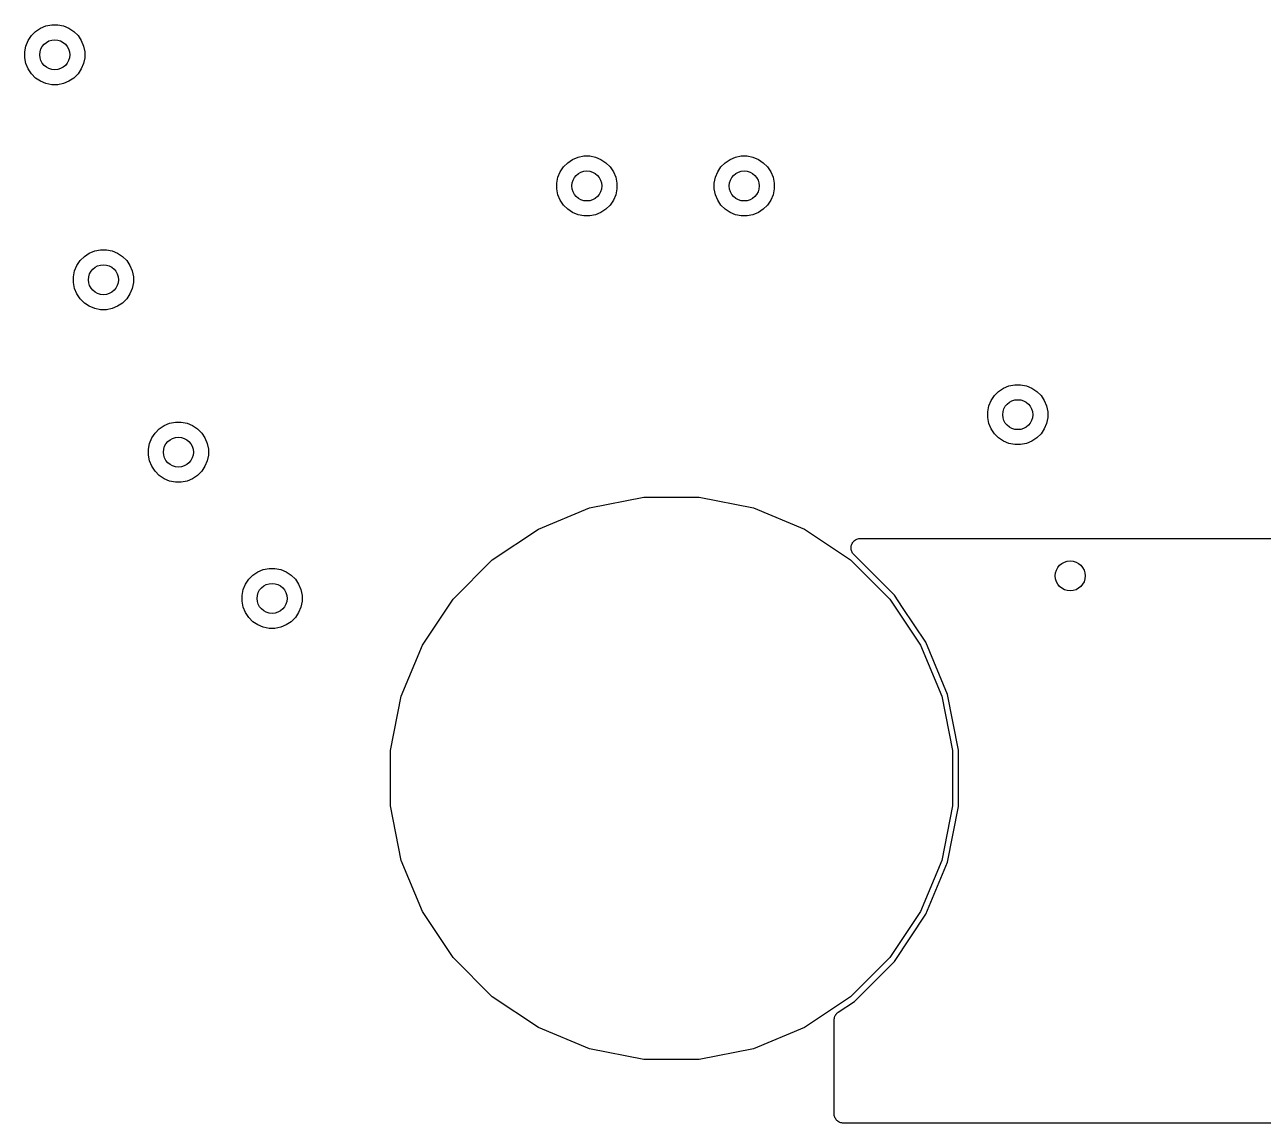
# Model space of a CAD drawing. Extents: x 116.6 to 161.5, y -138 to -93.2.
# Drawn here: x 116.6 to 133.13, y -133.3 to -118.65 of the extents above; entities that cross this region are included whole.
import ezdxf

# ---------------------------------------------------------------- set-up
doc = ezdxf.new("R2010")
doc.units = 0
doc.layers.add('BLACK', color=7, linetype='CONTINUOUS')

msp = doc.modelspace()

# ---------------------------------------------------------------- linework, layer by layer
at = {"layer": 'BLACK', "linetype": 'CONTINUOUS'}
for p, q in [((116.883, -118.665), (116.961, -118.65)), ((116.961, -118.65), (117.039, -118.65)), ((117.039, -118.65), (117.117, -118.665)), ((116.646, -118.861), (116.689, -118.795)), ((116.689, -118.795), (116.745, -118.739)), ((116.745, -118.739), (116.811, -118.696)), ((116.811, -118.696), (116.883, -118.665)), ((117.117, -118.665), (117.189, -118.696)), ((117.189, -118.696), (117.255, -118.739)), ((117.255, -118.739), (117.311, -118.795)), ((117.311, -118.795), (117.354, -118.861)), ((116.6, -119.011), (116.615, -118.933)), ((116.615, -118.933), (116.646, -118.861)), ((117.354, -118.861), (117.385, -118.933)), ((117.385, -118.933), (117.4, -119.011)), ((116.6, -119.089), (116.6, -119.011)), ((116.615, -119.167), (116.6, -119.089)), ((117.4, -119.089), (117.385, -119.167)), ((117.4, -119.011), (117.4, -119.089)), ((116.646, -119.239), (116.615, -119.167)), ((116.689, -119.305), (116.646, -119.239)), ((116.745, -119.361), (116.689, -119.305)), ((117.311, -119.305), (117.255, -119.361)), ((117.354, -119.239), (117.311, -119.305)), ((117.385, -119.167), (117.354, -119.239)), ((116.811, -119.404), (116.745, -119.361)), ((116.883, -119.435), (116.811, -119.404)), ((116.961, -119.45), (116.883, -119.435)), ((117.039, -119.45), (116.961, -119.45)), ((117.117, -119.435), (117.039, -119.45)), ((117.189, -119.404), (117.117, -119.435)), ((117.255, -119.361), (117.189, -119.404)), ((123.845, -120.489), (123.911, -120.446)), ((123.911, -120.446), (123.983, -120.415)), ((123.983, -120.415), (124.061, -120.4)), ((124.061, -120.4), (124.139, -120.4)), ((124.139, -120.4), (124.217, -120.415)), ((124.217, -120.415), (124.289, -120.446)), ((124.289, -120.446), (124.355, -120.489)), ((125.945, -120.489), (126.011, -120.446)), ((126.011, -120.446), (126.083, -120.415)), ((126.083, -120.415), (126.161, -120.4)), ((126.161, -120.4), (126.239, -120.4)), ((126.239, -120.4), (126.317, -120.415)), ((126.317, -120.415), (126.389, -120.446)), ((126.389, -120.446), (126.455, -120.489)), ((123.715, -120.683), (123.746, -120.611)), ((123.746, -120.611), (123.789, -120.545)), ((123.789, -120.545), (123.845, -120.489)), ((124.355, -120.489), (124.411, -120.545)), ((124.411, -120.545), (124.454, -120.611)), ((124.454, -120.611), (124.485, -120.683)), ((125.815, -120.683), (125.846, -120.611)), ((125.846, -120.611), (125.889, -120.545)), ((125.889, -120.545), (125.945, -120.489)), ((126.455, -120.489), (126.511, -120.545)), ((126.511, -120.545), (126.554, -120.611)), ((126.554, -120.611), (126.585, -120.683)), ((123.7, -120.761), (123.715, -120.683)), ((123.7, -120.839), (123.7, -120.761)), ((124.485, -120.683), (124.5, -120.761)), ((124.5, -120.761), (124.5, -120.839)), ((125.8, -120.761), (125.815, -120.683)), ((125.8, -120.839), (125.8, -120.761)), ((126.585, -120.683), (126.6, -120.761)), ((126.6, -120.761), (126.6, -120.839)), ((123.715, -120.917), (123.7, -120.839)), ((123.746, -120.989), (123.715, -120.917)), ((124.485, -120.917), (124.454, -120.989)), ((124.5, -120.839), (124.485, -120.917)), ((125.815, -120.917), (125.8, -120.839)), ((125.846, -120.989), (125.815, -120.917)), ((126.585, -120.917), (126.554, -120.989)), ((126.6, -120.839), (126.585, -120.917)), ((123.789, -121.055), (123.746, -120.989)), ((123.845, -121.111), (123.789, -121.055)), ((123.911, -121.154), (123.845, -121.111)), ((124.355, -121.111), (124.289, -121.154)), ((124.411, -121.055), (124.355, -121.111)), ((124.454, -120.989), (124.411, -121.055)), ((125.889, -121.055), (125.846, -120.989)), ((125.945, -121.111), (125.889, -121.055)), ((126.011, -121.154), (125.945, -121.111)), ((126.455, -121.111), (126.389, -121.154)), ((126.511, -121.055), (126.455, -121.111)), ((126.554, -120.989), (126.511, -121.055)), ((123.983, -121.185), (123.911, -121.154)), ((124.061, -121.2), (123.983, -121.185)), ((124.139, -121.2), (124.061, -121.2)), ((124.217, -121.185), (124.139, -121.2)), ((124.289, -121.154), (124.217, -121.185)), ((126.083, -121.185), (126.011, -121.154)), ((126.161, -121.2), (126.083, -121.185)), ((126.239, -121.2), (126.161, -121.2)), ((126.317, -121.185), (126.239, -121.2)), ((126.389, -121.154), (126.317, -121.185)), ((117.296, -121.861), (117.339, -121.795)), ((117.339, -121.795), (117.395, -121.739)), ((117.395, -121.739), (117.461, -121.696)), ((117.461, -121.696), (117.533, -121.665)), ((117.533, -121.665), (117.611, -121.65)), ((117.611, -121.65), (117.689, -121.65)), ((117.689, -121.65), (117.767, -121.665)), ((117.767, -121.665), (117.839, -121.696)), ((117.839, -121.696), (117.905, -121.739)), ((117.905, -121.739), (117.961, -121.795)), ((117.961, -121.795), (118.004, -121.861)), ((117.25, -122.011), (117.265, -121.933)), ((117.265, -121.933), (117.296, -121.861)), ((118.004, -121.861), (118.035, -121.933)), ((118.035, -121.933), (118.05, -122.011)), ((117.25, -122.089), (117.25, -122.011)), ((117.265, -122.167), (117.25, -122.089)), ((118.05, -122.089), (118.035, -122.167)), ((118.05, -122.011), (118.05, -122.089)), ((117.296, -122.239), (117.265, -122.167)), ((117.339, -122.305), (117.296, -122.239)), ((118.004, -122.239), (117.961, -122.305)), ((118.035, -122.167), (118.004, -122.239)), ((117.395, -122.361), (117.339, -122.305)), ((117.461, -122.404), (117.395, -122.361)), ((117.533, -122.435), (117.461, -122.404)), ((117.611, -122.45), (117.533, -122.435)), ((117.689, -122.45), (117.611, -122.45)), ((117.767, -122.435), (117.689, -122.45)), ((117.839, -122.404), (117.767, -122.435)), ((117.905, -122.361), (117.839, -122.404)), ((117.961, -122.305), (117.905, -122.361)), ((129.496, -123.661), (129.539, -123.595)), ((129.539, -123.595), (129.595, -123.539)), ((129.595, -123.539), (129.661, -123.496)), ((129.661, -123.496), (129.733, -123.465)), ((129.733, -123.465), (129.811, -123.45)), ((129.811, -123.45), (129.889, -123.45)), ((129.889, -123.45), (129.967, -123.465)), ((129.967, -123.465), (130.039, -123.496)), ((130.039, -123.496), (130.105, -123.539)), ((130.105, -123.539), (130.161, -123.595)), ((130.161, -123.595), (130.204, -123.661)), ((129.45, -123.811), (129.465, -123.733)), ((129.465, -123.733), (129.496, -123.661)), ((130.204, -123.661), (130.235, -123.733)), ((130.235, -123.733), (130.25, -123.811)), ((129.45, -123.889), (129.45, -123.811)), ((129.465, -123.967), (129.45, -123.889)), ((130.25, -123.889), (130.235, -123.967)), ((130.25, -123.811), (130.25, -123.889)), ((118.296, -124.161), (118.339, -124.095)), ((118.339, -124.095), (118.395, -124.039)), ((118.395, -124.039), (118.461, -123.996)), ((118.461, -123.996), (118.533, -123.965)), ((118.533, -123.965), (118.611, -123.95)), ((118.611, -123.95), (118.689, -123.95)), ((118.689, -123.95), (118.767, -123.965)), ((118.767, -123.965), (118.839, -123.996)), ((118.839, -123.996), (118.905, -124.039)), ((118.905, -124.039), (118.961, -124.095)), ((118.961, -124.095), (119.004, -124.161)), ((129.496, -124.039), (129.465, -123.967)), ((129.539, -124.105), (129.496, -124.039)), ((129.595, -124.161), (129.539, -124.105)), ((130.161, -124.105), (130.105, -124.161)), ((130.204, -124.039), (130.161, -124.105)), ((130.235, -123.967), (130.204, -124.039)), ((118.25, -124.311), (118.265, -124.233)), ((118.265, -124.233), (118.296, -124.161)), ((119.004, -124.161), (119.035, -124.233)), ((119.035, -124.233), (119.05, -124.311)), ((129.661, -124.204), (129.595, -124.161)), ((129.733, -124.235), (129.661, -124.204)), ((129.811, -124.25), (129.733, -124.235)), ((129.889, -124.25), (129.811, -124.25)), ((129.967, -124.235), (129.889, -124.25)), ((130.039, -124.204), (129.967, -124.235)), ((130.105, -124.161), (130.039, -124.204)), ((118.25, -124.389), (118.25, -124.311)), ((118.265, -124.467), (118.25, -124.389)), ((119.05, -124.389), (119.035, -124.467)), ((119.05, -124.311), (119.05, -124.389)), ((118.296, -124.539), (118.265, -124.467)), ((118.339, -124.605), (118.296, -124.539)), ((119.004, -124.539), (118.961, -124.605)), ((119.035, -124.467), (119.004, -124.539)), ((118.395, -124.661), (118.339, -124.605)), ((118.461, -124.704), (118.395, -124.661)), ((118.533, -124.735), (118.461, -124.704)), ((118.611, -124.75), (118.533, -124.735)), ((118.689, -124.75), (118.611, -124.75)), ((118.767, -124.735), (118.689, -124.75)), ((118.839, -124.704), (118.767, -124.735)), ((118.905, -124.661), (118.839, -124.704)), ((118.961, -124.605), (118.905, -124.661)), ((123.454, -125.377), (124.136, -125.094)), ((124.136, -125.094), (124.861, -124.95)), ((124.861, -124.95), (125.599, -124.95)), ((125.599, -124.95), (126.324, -125.094)), ((126.324, -125.094), (127.006, -125.377)), ((122.839, -125.787), (123.454, -125.377)), ((127.006, -125.377), (127.62, -125.787)), ((127.629, -125.601), (127.632, -125.589)), ((127.632, -125.589), (127.636, -125.578)), ((127.636, -125.577), (127.642, -125.567)), ((127.636, -125.578), (127.636, -125.577)), ((127.636, -125.578), (127.636, -125.578)), ((127.642, -125.567), (127.648, -125.556)), ((127.648, -125.556), (127.656, -125.546)), ((127.648, -125.556), (127.648, -125.556)), ((127.648, -125.556), (127.648, -125.556)), ((127.656, -125.546), (127.663, -125.537)), ((127.663, -125.537), (127.664, -125.537)), ((127.664, -125.537), (127.673, -125.529)), ((127.664, -125.537), (127.664, -125.537)), ((127.673, -125.529), (127.683, -125.521)), ((127.683, -125.521), (127.694, -125.515)), ((127.683, -125.521), (127.683, -125.521)), ((127.683, -125.521), (127.683, -125.521)), ((127.694, -125.515), (127.705, -125.51)), ((127.705, -125.509), (127.717, -125.506)), ((127.705, -125.51), (127.705, -125.509)), ((127.705, -125.51), (127.705, -125.51)), ((127.717, -125.506), (127.728, -125.502)), ((127.728, -125.502), (127.729, -125.502)), ((127.729, -125.502), (127.741, -125.501)), ((127.729, -125.502), (127.729, -125.502)), ((127.741, -125.501), (127.753, -125.5)), ((127.753, -125.5), (134.501, -125.5)), ((127.626, -125.626), (127.627, -125.614)), ((127.627, -125.638), (127.626, -125.626)), ((127.626, -125.626), (127.626, -125.626)), ((127.626, -125.626), (127.626, -125.626)), ((127.627, -125.614), (127.629, -125.601)), ((127.628, -125.65), (127.627, -125.638)), ((127.628, -125.651), (127.628, -125.65)), ((127.632, -125.662), (127.628, -125.651)), ((127.628, -125.651), (127.628, -125.651)), ((127.629, -125.601), (127.629, -125.601)), ((127.629, -125.601), (127.629, -125.601)), ((127.635, -125.674), (127.632, -125.662)), ((127.635, -125.675), (127.635, -125.674)), ((127.635, -125.674), (127.635, -125.674)), ((127.641, -125.685), (127.635, -125.675)), ((127.646, -125.696), (127.641, -125.685)), ((127.647, -125.696), (127.646, -125.696)), ((127.647, -125.697), (127.647, -125.696)), ((127.654, -125.706), (127.647, -125.697)), ((127.662, -125.716), (127.654, -125.706)), ((127.663, -125.717), (127.662, -125.716)), ((127.662, -125.716), (127.662, -125.716)), ((127.662, -125.716), (127.662, -125.716)), ((127.662, -125.716), (127.662, -125.716)), ((128.205, -126.259), (127.663, -125.717)), ((119.711, -125.946), (119.783, -125.915)), ((119.783, -125.915), (119.861, -125.9)), ((119.861, -125.9), (119.939, -125.9)), ((119.939, -125.9), (120.017, -125.915)), ((120.017, -125.915), (120.089, -125.946)), ((122.317, -126.31), (122.839, -125.787)), ((127.62, -125.787), (128.143, -126.31)), ((119.546, -126.111), (119.589, -126.045)), ((119.589, -126.045), (119.645, -125.989)), ((119.645, -125.989), (119.711, -125.946)), ((120.089, -125.946), (120.155, -125.989)), ((120.155, -125.989), (120.211, -126.045)), ((120.211, -126.045), (120.254, -126.111)), ((119.5, -126.261), (119.515, -126.183)), ((119.515, -126.183), (119.546, -126.111)), ((120.254, -126.111), (120.285, -126.183)), ((120.285, -126.183), (120.3, -126.261)), ((119.5, -126.339), (119.5, -126.261)), ((119.515, -126.417), (119.5, -126.339)), ((119.546, -126.489), (119.515, -126.417)), ((120.285, -126.417), (120.254, -126.489)), ((120.3, -126.339), (120.285, -126.417)), ((120.3, -126.261), (120.3, -126.339)), ((121.907, -126.924), (122.317, -126.31)), ((128.143, -126.31), (128.553, -126.924)), ((128.313, -126.421), (128.205, -126.259)), ((128.624, -126.886), (128.313, -126.421)), ((128.313, -126.421), (128.313, -126.421)), ((119.589, -126.555), (119.546, -126.489)), ((119.645, -126.611), (119.589, -126.555)), ((120.211, -126.555), (120.155, -126.611)), ((120.254, -126.489), (120.211, -126.555)), ((119.711, -126.654), (119.645, -126.611)), ((119.783, -126.685), (119.711, -126.654)), ((119.861, -126.7), (119.783, -126.685)), ((119.939, -126.7), (119.861, -126.7)), ((120.017, -126.685), (119.939, -126.7)), ((120.089, -126.654), (120.017, -126.685)), ((120.155, -126.611), (120.089, -126.654)), ((128.913, -127.583), (128.624, -126.886)), ((121.624, -127.606), (121.907, -126.924)), ((128.553, -126.924), (128.836, -127.606)), ((121.48, -128.331), (121.624, -127.606)), ((128.836, -127.606), (128.98, -128.331)), ((129.06, -128.323), (128.913, -127.583)), ((121.48, -129.069), (121.48, -128.331)), ((128.98, -128.331), (128.98, -129.069)), ((129.06, -129.077), (129.06, -128.323)), ((121.624, -129.794), (121.48, -129.069)), ((128.98, -129.069), (128.836, -129.794)), ((128.913, -129.817), (129.06, -129.077)), ((121.907, -130.476), (121.624, -129.794)), ((128.836, -129.794), (128.553, -130.476)), ((128.624, -130.514), (128.913, -129.817)), ((122.317, -131.09), (121.907, -130.476)), ((128.553, -130.476), (128.143, -131.09)), ((128.205, -131.141), (128.624, -130.514)), ((122.839, -131.613), (122.317, -131.09)), ((128.143, -131.09), (127.62, -131.613)), ((127.671, -131.675), (128.205, -131.141)), ((123.454, -132.023), (122.839, -131.613)), ((127.62, -131.613), (127.006, -132.023)), ((127.456, -131.819), (127.671, -131.675)), ((127.406, -131.887), (127.41, -131.875)), ((127.41, -131.874), (127.416, -131.864)), ((127.41, -131.875), (127.41, -131.874)), ((127.41, -131.875), (127.41, -131.875)), ((127.416, -131.864), (127.422, -131.853)), ((127.422, -131.852), (127.43, -131.843)), ((127.422, -131.853), (127.422, -131.852)), ((127.422, -131.853), (127.422, -131.853)), ((127.43, -131.843), (127.437, -131.834)), ((127.437, -131.834), (127.438, -131.834)), ((127.438, -131.833), (127.447, -131.826)), ((127.438, -131.834), (127.438, -131.833)), ((127.447, -131.826), (127.456, -131.819)), ((124.136, -132.306), (123.454, -132.023)), ((127.006, -132.023), (126.324, -132.306)), ((127.4, -131.922), (127.401, -131.911)), ((127.4, -131.924), (127.4, -131.922)), ((127.4, -133.173), (127.4, -131.924)), ((127.4, -131.924), (127.4, -131.924)), ((127.4, -131.924), (127.4, -131.924)), ((127.4, -131.924), (127.4, -131.924)), ((127.401, -131.911), (127.403, -131.899)), ((127.403, -131.898), (127.406, -131.887)), ((127.403, -131.899), (127.403, -131.898)), ((127.403, -131.898), (127.403, -131.898)), ((124.861, -132.45), (124.136, -132.306)), ((126.324, -132.306), (125.599, -132.45)), ((125.599, -132.45), (124.861, -132.45)), ((127.401, -133.185), (127.4, -133.173)), ((127.402, -133.197), (127.401, -133.185)), ((127.402, -133.198), (127.402, -133.197)), ((127.402, -133.197), (127.402, -133.197)), ((127.406, -133.209), (127.402, -133.198)), ((127.409, -133.221), (127.406, -133.209)), ((127.41, -133.221), (127.409, -133.221)), ((127.409, -133.221), (127.409, -133.221)), ((127.415, -133.232), (127.41, -133.221)), ((127.421, -133.243), (127.415, -133.232)), ((127.429, -133.253), (127.421, -133.243)), ((127.421, -133.243), (127.421, -133.243)), ((127.421, -133.243), (127.421, -133.243)), ((127.436, -133.262), (127.429, -133.253)), ((127.437, -133.262), (127.436, -133.262)), ((127.446, -133.27), (127.437, -133.262)), ((127.437, -133.262), (127.437, -133.262)), ((127.455, -133.278), (127.446, -133.27)), ((127.456, -133.278), (127.455, -133.278)), ((127.467, -133.284), (127.456, -133.278)), ((127.456, -133.278), (127.456, -133.278)), ((127.477, -133.29), (127.467, -133.284)), ((127.478, -133.29), (127.477, -133.29)), ((127.477, -133.29), (127.477, -133.29)), ((127.489, -133.294), (127.478, -133.29)), ((127.501, -133.297), (127.489, -133.294)), ((127.513, -133.299), (127.501, -133.297)), ((127.501, -133.297), (127.501, -133.297)), ((127.501, -133.297), (127.501, -133.297)), ((127.525, -133.3), (127.513, -133.299)), ((127.526, -133.3), (127.525, -133.3)), ((127.527, -133.3), (127.526, -133.3)), ((127.526, -133.3), (127.526, -133.3)), ((127.526, -133.3), (127.526, -133.3)), ((133.848, -133.3), (127.527, -133.3))]:
    msp.add_line(p, q, dxfattribs=at)
at = {"layer": 'BLACK'}
for centre in [(117, -119.05), (124.1, -120.8), (126.2, -120.8), (117.65, -122.05), (129.85, -123.85), (118.65, -124.35), (130.55, -126), (119.9, -126.3)]:
    msp.add_circle(centre, 0.2, dxfattribs=at)

doc.saveas('drawing.dxf')
